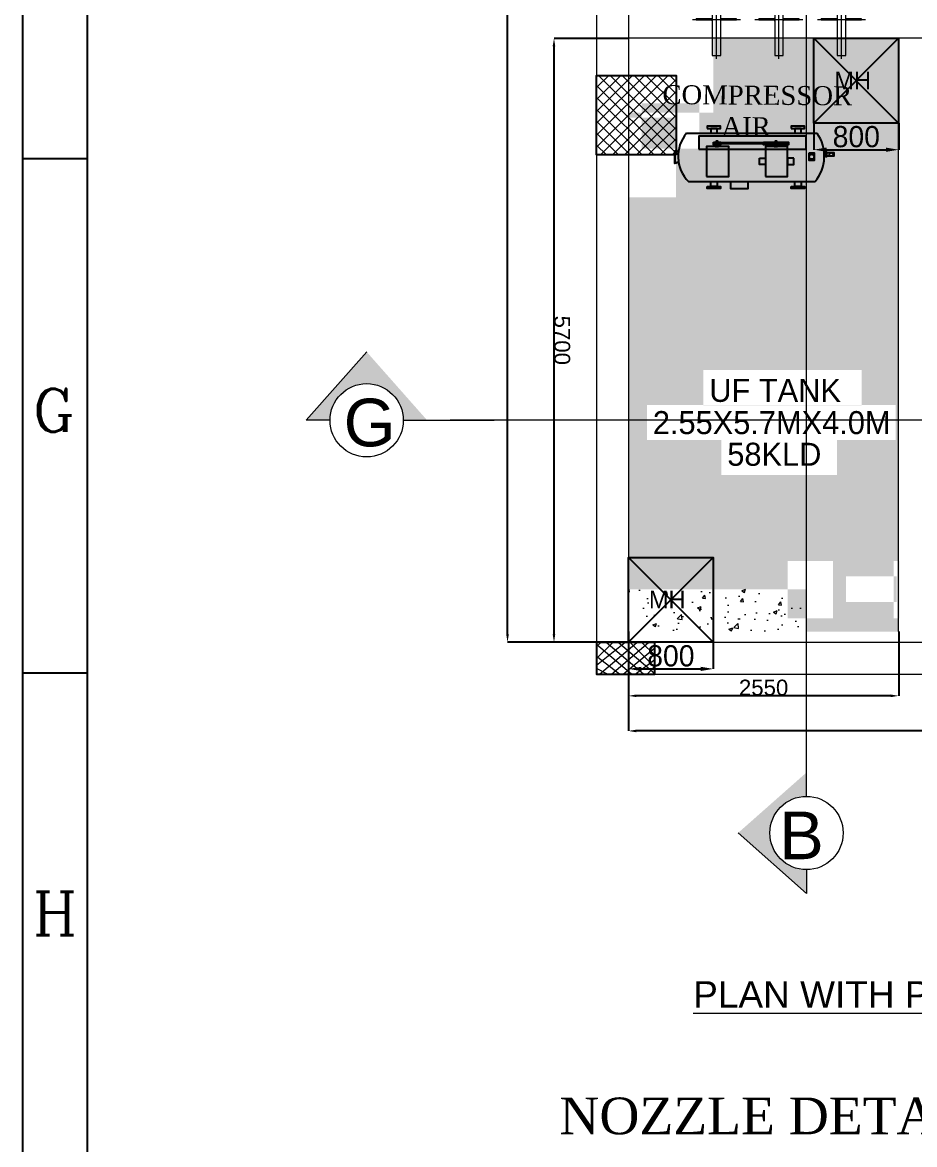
# Model space of a CAD drawing. Header units: millimetres. Extents: x -586673698 to -573385747, y -389867798 to -389752240.
# Drawn here: x -586673698 to -586665278, y -389797772 to -389787181 of the extents above; entities that cross this region are included whole.
import ezdxf

# ---------------------------------------------------------------- set-up
doc = ezdxf.new("R2010")
doc.units = ezdxf.units.MM
doc.header["$LTSCALE"] = 100
doc.linetypes.add('DASHED', pattern=[19.05, 12.7, -6.35])
doc.linetypes.add('HIDDEN2', pattern=[0.1875, 0.125, -0.0625])
for name, color, linetype in [('0-text', 241, 'Continuous'), ('AH_colums', 3, 'Continuous'), ('DT-PL-SHAFT', 230, 'Continuous'), ('LINE', 9, 'Continuous'), ('MAN', 7, 'Continuous'), ('PLATFORM', 230, 'Continuous'), ('PS_DIM', 9, 'Continuous'), ('STP', 171, 'Continuous'), ('T', 2, 'Continuous')]:
    doc.layers.add(name, color=color, linetype=linetype)
for name, color, linetype, lineweight in [('A-CUT OUT', 251, 'HIDDEN2', 15), ('A3-DIM', 4, 'Continuous', 13), ('columns11', 1, 'Continuous', 20), ('PL-DOMESTIC WATER TANK', 171, 'Continuous', 0), ('rcc wall', 11, 'Continuous', 13)]:
    doc.layers.add(name, color=color, linetype=linetype, lineweight=lineweight)
doc.styles.add('3', font='times.ttf')
doc.styles.add('Arial', font='arial.ttf')
doc.styles.add('ARIEL', font='arial.ttf')
doc.styles.add('ROMANTIC', font='romantic.ttf')
doc.styles.add('style1', font='romanc.shx')
doc.styles.add('VP-A', font='arial.ttf')
doc.dimstyles.new('1', dxfattribs={"dimtxt": 200, "dimasz": 120, "dimexe": 75, "dimexo": 250, "dimgap": 20, "dimtad": 1, "dimdec": 0, "dimrnd": 5, "dimzin": 0, "dimdsep": 46, "dimtxsty": 'Standard', "dimblk": 'ARCHTICK', "dimcen": 0.094, "dimdle": 50, "dimclrd": 256, "dimclre": 256, "dimclrt": 256, "dimadec": 0, "dimazin": 0, "dimtfac": 1, "dimtdec": 0, "dimtofl": 0, "dimtmove": 1, "dimatfit": 3, "dimfxl": 0, "dimtolj": 2, "dimtzin": 0, "dimlwd": -1, "dimlwe": -1, "dimarcsym": 0})
doc.dimstyles.new('V Mts', dxfattribs={"dimtxt": 150, "dimasz": 75, "dimexe": 0.1, "dimexo": 0, "dimgap": 0.01, "dimtad": 1, "dimdec": 0, "dimzin": 3, "dimdsep": 46, "dimtxsty": 'Arial', "dimsah": 1, "dimcen": 0.09375, "dimdle": 0.01, "dimclrd": 8, "dimclre": 8, "dimclrt": 256, "dimadec": 0, "dimazin": 0, "dimtfac": 0.7, "dimtdec": 3, "dimtofl": 0, "dimtmove": 2, "dimatfit": 3, "dimfxl": 0, "dimfrac": 1, "dimtolj": 1, "dimtzin": 0, "dimarcsym": 0})
pattern_1 = [(50, (-585767923.28, -389692947.42), (358.63009, -31.37607), [37.5, -412.5]), (355, (-585767923.28, -389692947.42), (-69.37567, 376.09607), [30, -330]), (100.451444, (-585767893.4, -389692950.04), (289.25442, 344.72), [31.8701, -350.57106]), (46.1842, (-585767923.3, -389692847.4), (533.62067, -82.75964), [56.25, -618.75]), (96.635635, (-585767878.8, -389692854.3), (467.33097, 487.0593), [47.80517, -525.85688]), (351.184164, (-585767923.3, -389692847.4), (467.33097, 487.0593), [45, -495]), (21, (-585767873.28, -389692872.42), (298.45353, -201.30945), [37.5, -412.5]), (326, (-585767873.28, -389692872.42), (121.65767, 362.57502), [30, -330]), (71.451445, (-585767848.4, -389692889.2), (420.11119, 161.26558), [31.8701, -350.57106]), (37.5, (-585767923.28, -389692947.42), (6.079928, 166.446927), [0, -326, 0, -335, 0, -331.25]), (7.5, (-585767923.28, -389692947.42), (131.53477, 197.205856), [0, -191, 0, -318.5, 0, -126.25]), (327.5, (-585768034.78, -389692947.42), (266.911218, -11.277436), [0, -125, 0, -390, 0, -517.5]), (317.5, (-585768084.78, -389692947.42), (291.593085, 50.05249), [0, -162.5, 0, -259, 0, -367.5])]

# ---------------------------------------------------------------- blocks, each defined once
blk = doc.blocks.new('SHEET')
at = {"color": 7}
for p, q in [((0, 13.35), (0, -988.65)), ((12, 1.35), (12, -976.65)), ((12, -583.05), (0, -583.05)), ((12, -678.45), (0, -678.45))]:
    blk.add_line(p, q, dxfattribs=at)
at = {"layer": 'T', "color": 7, "style": 'style1'}
for s, p in [('G', (1.91, -633.72)), ('H', (1.91, -726.99))]:
    blk.add_text(s, height=8, dxfattribs=at).set_placement(p)
blk = doc.blocks.new('SECT LINE')
at = {"layer": 'STP', "lineweight": 0}
blk.add_hatch(color=7, dxfattribs=at).paths.add_polyline_path([(571, 0), (346, 0, 1), (-346, 0), (-572, 0), (0, 646)])
at = {"layer": 'STP', "color": 7, "lineweight": 0}
for p, q in [((-572, 0), (0, 646)), ((-346, 0), (-572, 0)), ((-346, 0), (-572, 0)), ((346, 0), (1202, 0))]:
    blk.add_line(p, q, dxfattribs=at)
blk.add_circle((0, 0), 346, dxfattribs=at)
blk.add_circle((0, 0), 346, dxfattribs=at)
blk = doc.blocks.new('*D839')
at = {"layer": 'Defpoints', "color": 0, "ltscale": 5, "transparency": 16777216}
for p in [(-586667978, -389792930, 3), (-586660679, -389792930, 3), (-586667978, -389793868)]:
    blk.add_point(p, dxfattribs=at)
at = {"layer": 'DT-PL-SHAFT', "color": 8, "lineweight": -2, "ltscale": 5, "transparency": 16777216}
for p, q in [((-586667978, -389792930), (-586667978, -389793868)), ((-586660679, -389792930), (-586660679, -389793868)), ((-586660754, -389793868), (-586667903, -389793868))]:
    blk.add_line(p, q, dxfattribs=at)
at = {"layer": 'DT-PL-SHAFT', "color": 8, "ltscale": 5, "transparency": 16777216}
for points in [[(-586667903, -389793856), (-586667903, -389793881), (-586667978, -389793868)], [(-586660754, -389793856), (-586660754, -389793881), (-586660679, -389793868)]]:
    blk.add_solid(points, dxfattribs=at)
at = {"layer": 'DT-PL-SHAFT', "lineweight": 13, "ltscale": 5, "transparency": 16777216, "insert": (-586664329, -389793792), "char_height": 150, "attachment_point": 5, "style": 'Arial'}
blk.add_mtext('\\A1;7300', dxfattribs=at)
blk = doc.blocks.new('*D842')
at = {"layer": 'Defpoints', "color": 0, "ltscale": 5, "transparency": 16777216}
for p in [(-586667978, -389792930, 0), (-586665428, -389792930, 6), (-586667978, -389793537)]:
    blk.add_point(p, dxfattribs=at)
at = {"layer": 'DT-PL-SHAFT', "color": 8, "lineweight": -2, "ltscale": 5, "transparency": 16777216}
for p, q in [((-586667978, -389792930), (-586667978, -389793537)), ((-586665428, -389792930), (-586665428, -389793537)), ((-586665503, -389793537), (-586667903, -389793537))]:
    blk.add_line(p, q, dxfattribs=at)
at = {"layer": 'DT-PL-SHAFT', "color": 8, "ltscale": 5, "transparency": 16777216}
for points in [[(-586667903, -389793524), (-586667903, -389793549), (-586667978, -389793537)], [(-586665503, -389793524), (-586665503, -389793549), (-586665428, -389793537)]]:
    blk.add_solid(points, dxfattribs=at)
at = {"layer": 'DT-PL-SHAFT', "lineweight": 13, "ltscale": 5, "transparency": 16777216, "insert": (-586666703, -389793460), "char_height": 150, "attachment_point": 5, "style": 'Arial'}
blk.add_mtext('\\A1;2550', dxfattribs=at)
blk = doc.blocks.new('*D849')
at = {"layer": 'Defpoints', "color": 0, "ltscale": 5, "transparency": 16777216}
for p in [(-586668681, -389787331), (-586667978, -389787331, -6), (-586667978, -389793031, 3)]:
    blk.add_point(p, dxfattribs=at)
at = {"layer": 'DT-PL-SHAFT', "color": 8, "lineweight": -2, "ltscale": 5, "transparency": 16777216}
for p, q in [((-586667978, -389787331), (-586668681, -389787331)), ((-586668681, -389792956), (-586668681, -389787406)), ((-586667978, -389793031), (-586668681, -389793031))]:
    blk.add_line(p, q, dxfattribs=at)
at = {"layer": 'DT-PL-SHAFT', "color": 8, "ltscale": 5, "transparency": 16777216}
for points in [[(-586668669, -389787406), (-586668694, -389787406), (-586668681, -389787331)], [(-586668669, -389792956), (-586668694, -389792956), (-586668681, -389793031)]]:
    blk.add_solid(points, dxfattribs=at)
at = {"layer": 'DT-PL-SHAFT', "lineweight": 13, "ltscale": 5, "transparency": 16777216, "insert": (-586668605, -389790181), "char_height": 150, "attachment_point": 5, "rotation": 270.0002, "style": 'Arial'}
blk.add_mtext('\\A1;5700', dxfattribs=at)
blk = doc.blocks.new('*D850')
at = {"layer": 'Defpoints', "color": 0, "ltscale": 5, "transparency": 16777216}
for p in [(-586669120, -389761481), (-586667978, -389761481, 3), (-586667978, -389793031, 3)]:
    blk.add_point(p, dxfattribs=at)
at = {"layer": 'DT-PL-SHAFT', "color": 8, "lineweight": -2, "ltscale": 5, "transparency": 16777216}
for p, q in [((-586667978, -389761481), (-586669120, -389761481)), ((-586669120, -389792956), (-586669120, -389761556)), ((-586667978, -389793031), (-586669120, -389793031))]:
    blk.add_line(p, q, dxfattribs=at)
at = {"layer": 'DT-PL-SHAFT', "color": 8, "ltscale": 5, "transparency": 16777216}
for points in [[(-586669132, -389761556), (-586669107, -389761556), (-586669120, -389761481)], [(-586669132, -389792956), (-586669107, -389792956), (-586669120, -389793031)]]:
    blk.add_solid(points, dxfattribs=at)
at = {"layer": 'DT-PL-SHAFT', "lineweight": 13, "ltscale": 5, "transparency": 16777216, "insert": (-586669196, -389777256), "char_height": 150, "attachment_point": 5, "rotation": 90, "style": 'Arial'}
blk.add_mtext('\\A1;31551', dxfattribs=at)
blk = doc.blocks.new('*D415')
at = {"color": 7, "transparency": 16777216}
for p, q in [((-688903, -13237), (-688903, -13488)), ((-688103, -13237), (-688103, -13488)), ((-688783, -13488), (-688223, -13488))]:
    blk.add_line(p, q, dxfattribs=at)
for points in [[(-688783, -13468), (-688783, -13508), (-688903, -13488)], [(-688223, -13508), (-688223, -13468), (-688103, -13488)]]:
    blk.add_solid(points, dxfattribs=at)
at = {"layer": 'Defpoints', "color": 0, "transparency": 16777216}
for p in [(-688903, -13237), (-688103, -13237), (-688103, -13488)]:
    blk.add_point(p, dxfattribs=at)
at = {"color": 7, "transparency": 16777216, "insert": (-688503, -13366), "char_height": 200, "attachment_point": 5, "rotation": 0}
blk.add_mtext('\\A2;800', dxfattribs=at)
blk = doc.blocks.new('DS')
at = {"layer": 'PS_DIM', "color": 30, "lineweight": 20, "true_color": 0xf8991e}
for p, q in [((-10154220, -7974184), (-10154220, -7973731)), ((-10154215, -7973767), (-10154225, -7973767)), ((-10154225, -7973767), (-10154225, -7973917)), ((-10154215, -7973767), (-10154215, -7973917)), ((-10154225, -7973997), (-10154225, -7974148)), ((-10154215, -7973997), (-10154215, -7974148)), ((-10154215, -7974148), (-10154225, -7974148))]:
    blk.add_line(p, q, dxfattribs=at)
at = {"layer": 'PS_DIM', "color": 8, "lineweight": 20}
blk.add_line((-10153849, -7973957), (-10154657, -7973957), dxfattribs=at)
at = {"layer": 'PS_DIM', "color": 30, "lineweight": 20, "true_color": 0xf8991e}
for points in [[(-10154598, -7974034), (-10154588, -7974034), (-10154588, -7973881), (-10154579, -7973881), (-10154579, -7974034)], [(-10154598, -7974034), (-10154598, -7973881)]]:
    blk.add_lwpolyline(points, dxfattribs=at)
blk.add_lwpolyline([(-10153879, -7973997), (-10153879, -7973917), (-10154579, -7973917), (-10154579, -7973997)], close=True, dxfattribs=at)
for centre, start, end in [((-10154225, -7973917), 93.0102, 181.4916), ((-10154215, -7973917), 358.5084, 95.2992), ((-10154225, -7973997), 182.0947, 266.9898), ((-10154215, -7973997), 264.7008, 357.9053)]:
    blk.add_arc(centre, 5.7, start, end, dxfattribs=at)
blk = doc.blocks.new('*D734')
at = {"layer": 'Defpoints', "color": 0, "ltscale": 5, "transparency": 16777216}
for p in [(-899113, -50024, -8), (-898773, -50107, -6), (-899113, -50479)]:
    blk.add_point(p, dxfattribs=at)
at = {"layer": 'DT-PL-SHAFT', "color": 8, "lineweight": -2, "ltscale": 5, "transparency": 16777216}
for p, q in [((-899113, -50024), (-899113, -50479)), ((-898773, -50107), (-898773, -50479)), ((-898848, -50479), (-899038, -50479))]:
    blk.add_line(p, q, dxfattribs=at)
at = {"layer": 'DT-PL-SHAFT', "color": 8, "ltscale": 5, "transparency": 16777216}
for points in [[(-899038, -50466), (-899038, -50491), (-899113, -50479)], [(-898848, -50466), (-898848, -50491), (-898773, -50479)]]:
    blk.add_solid(points, dxfattribs=at)
at = {"layer": 'DT-PL-SHAFT', "ltscale": 5, "transparency": 16777216, "insert": (-898943, -50402), "char_height": 150, "attachment_point": 5, "style": 'Arial'}
blk.add_mtext('\\A1;340', dxfattribs=at)
blk = doc.blocks.new('*D735')
at = {"layer": 'Defpoints', "color": 0, "ltscale": 5, "transparency": 16777216}
for p in [(-897513, -50054, -6), (-897013, -50054, -6), (-897013, -50516)]:
    blk.add_point(p, dxfattribs=at)
at = {"layer": 'DT-PL-SHAFT', "color": 8, "lineweight": -2, "ltscale": 5, "transparency": 16777216}
for p, q in [((-897513, -50054), (-897513, -50516)), ((-897013, -50054), (-897013, -50516)), ((-897438, -50516), (-897088, -50516))]:
    blk.add_line(p, q, dxfattribs=at)
at = {"layer": 'DT-PL-SHAFT', "color": 8, "ltscale": 5, "transparency": 16777216}
for points in [[(-897438, -50503), (-897438, -50528), (-897513, -50516)], [(-897088, -50503), (-897088, -50528), (-897013, -50516)]]:
    blk.add_solid(points, dxfattribs=at)
at = {"layer": 'DT-PL-SHAFT', "ltscale": 5, "transparency": 16777216, "insert": (-897263, -50439), "char_height": 150, "attachment_point": 5, "style": 'Arial'}
blk.add_mtext('\\A1;500', dxfattribs=at)
blk = doc.blocks.new('air comepressure')
at = {"color": 1}
for points in [[(641372, -77865), (642950, -77865), (642950, -77608), (641372, -77608)], [(641801, -78439), (642522, -78439), (642522, -77865), (641801, -77865)], [(651307, -77865), (652885, -77865), (652885, -77608), (651307, -77608)], [(651736, -78439), (652456, -78439), (652456, -77865), (651736, -77865)], [(640391, -80328), (653062, -80328), (653062, -78776), (640391, -78776)], [(642096, -79513), (642920, -79513), (642920, -79796), (642096, -79796)], [(642096, -79557), (650978, -79557), (650978, -79701), (642096, -79701)], [(642409, -79997), (642607, -79997), (642607, -79377), (642409, -79377)], [(648005, -79513), (650978, -79513), (650978, -79796), (648005, -79796)], [(649384, -79997), (649582, -79997), (649582, -79377), (649384, -79377)], [(641278, -83548), (643902, -83548), (643902, -79997), (641278, -79997)], [(642311, -79997), (642705, -79997), (642705, -79895), (642311, -79895)], [(648252, -83548), (650877, -83548), (650877, -79997), (648252, -79997)], [(649286, -79997), (649680, -79997), (649680, -79895), (649286, -79895)], [(653425, -80775), (654012, -80775), (654012, -81667), (653425, -81667)], [(655197, -80765), (655407, -80765), (655407, -81125), (655197, -81125)], [(655407, -80653), (655479, -80653), (655479, -81238), (655407, -81238)], [(655479, -80737), (656343, -80737), (656343, -81167), (655479, -81167)], [(647534, -81381), (648252, -81381), (648252, -82152), (647534, -82152)], [(651595, -81381), (650877, -81381), (650877, -82152), (651595, -82152)], [(641372, -84734), (642950, -84734), (642950, -84992), (641372, -84992)], [(641801, -84161), (642522, -84161), (642522, -84734), (641801, -84734)], [(644159, -84161), (646186, -84161), (646186, -85013), (644159, -85013)], [(651307, -84734), (652885, -84734), (652885, -84992), (651307, -84992)], [(651736, -84161), (652456, -84161), (652456, -84734), (651736, -84734)]]:
    blk.add_lwpolyline(points, close=True, dxfattribs=at)
for points in [[(638927, -78439), (654352, -78439)], [(637955, -80644), (637522, -80531), (637522, -81982)], [(637955, -81901), (637522, -82014), (637522, -80563)], [(637948, -80668), (637547, -80563), (637547, -81982)], [(637948, -81877), (637547, -81982), (637547, -80563)], [(639145, -84161), (654134, -84161)]]:
    blk.add_lwpolyline(points, dxfattribs=at)
for centre, radius in [((653719, -81221), 294), ((656033, -80952), 215)]:
    blk.add_circle(centre, radius, dxfattribs=at)
for centre, radius, start, end in [((642146, -81181), 4229, 139.5718, 224.79632), ((650494, -81157), 4719, 320.47061, 35.16932)]:
    blk.add_arc(centre, radius, start, end, dxfattribs=at)
blk = doc.blocks.new('DFFFF')
at = {"layer": 'AH_colums', "color": 1, "elevation": 7}
blk.add_lwpolyline([(-1008099, -79947), (-1008849, -79947), (-1008849, -79197), (-1008099, -79197)], close=True, dxfattribs=at)
at = {"layer": 'AH_colums', "color": 1}
blk.add_lwpolyline([(-1008849, -84547), (-1008849, -84847), (-1008299, -84847), (-1008299, -84547)], close=True, dxfattribs=at)
at = {"layer": 'columns11', "linetype": 'Continuous'}
for p, q in [((-1008849, -79199), (-1008846, -79197)), ((-1008849, -79311), (-1008734, -79197)), ((-1008849, -79423), (-1008622, -79197)), ((-1008849, -79536), (-1008510, -79197)), ((-1008849, -79648), (-1008397, -79197)), ((-1008849, -79760), (-1008285, -79197)), ((-1008849, -79872), (-1008173, -79197)), ((-1008099, -79930), (-1008832, -79197)), ((-1008099, -79818), (-1008720, -79197)), ((-1008099, -79705), (-1008608, -79197)), ((-1008099, -79593), (-1008495, -79197)), ((-1008099, -79481), (-1008383, -79197)), ((-1008099, -79369), (-1008271, -79197)), ((-1008099, -79256), (-1008159, -79197)), ((-1008194, -79947), (-1008849, -79292)), ((-1008811, -79947), (-1008099, -79235)), ((-1008307, -79947), (-1008849, -79404)), ((-1008698, -79947), (-1008099, -79347)), ((-1008419, -79947), (-1008849, -79517)), ((-1008586, -79947), (-1008099, -79459)), ((-1008531, -79947), (-1008849, -79629)), ((-1008474, -79947), (-1008099, -79571)), ((-1008643, -79947), (-1008849, -79741)), ((-1008362, -79947), (-1008099, -79684)), ((-1008756, -79947), (-1008849, -79854)), ((-1008249, -79947), (-1008099, -79796)), ((-1008137, -79947), (-1008099, -79908)), ((-1008849, -84587), (-1008808, -84547)), ((-1008849, -84699), (-1008696, -84547)), ((-1008849, -84761), (-1008584, -84547)), ((-1008520, -84847), (-1008849, -84568)), ((-1008821, -84847), (-1008471, -84547)), ((-1008408, -84847), (-1008758, -84547)), ((-1008709, -84847), (-1008359, -84547)), ((-1008299, -84844), (-1008646, -84547)), ((-1008597, -84847), (-1008299, -84598)), ((-1008299, -84781), (-1008533, -84547)), ((-1008299, -84669), (-1008421, -84547)), ((-1008299, -84557), (-1008309, -84547)), ((-1008632, -84847), (-1008849, -84680)), ((-1008485, -84847), (-1008299, -84710)), ((-1008745, -84847), (-1008849, -84793)), ((-1008372, -84847), (-1008299, -84773))]:
    blk.add_line(p, q, dxfattribs=at)
blk = doc.blocks.new('DSFZAHH')
at = {"color": 11, "true_color": 0xf27172}
blk.add_lwpolyline([(-688903.3, -13236.7), (-688903.3, -12436.7), (-688103.3, -12436.7), (-688103.3, -13236.7), (-688903.3, -13236.7)], dxfattribs=at)
at = {"color": 8, "linetype": 'DASHED', "ltscale": 250}
for points in [[(-688103.3, -12436.7), (-688903.3, -13236.7)], [(-688903.3, -12436.7), (-688103.3, -13236.7)]]:
    blk.add_lwpolyline(points, dxfattribs=at)
at = {"layer": 'A3-DIM', "color": 1, "lineweight": 13}
blk.add_text('MH', height=166.57, dxfattribs=at).set_placement((-688710.3, -12917.5, -60.9))
at = {"color": 7}
dim = blk.add_aligned_dim(p1=(-688903.3, -13236.7), p2=(-688103.3, -13236.7), distance=-251.1, dimstyle='1', override={"dimexe": 0, "dimexo": 0, "dimclrd": 7, "dimclre": 7, "dimclrt": 7, "dimfxl": 3, "dimfxlon": 0, "dimarcsym": 1}, dxfattribs=at)
dim.commit()
dim.dimension.update_dxf_attribs({"geometry": '*D415', "text_midpoint": (-688503.3, -13365.8, -78.8)})
blk = doc.blocks.new('AFE')
at = {"color": 114, "lineweight": 20, "true_color": 0x139b48, "xscale": -1, "rotation": 270}
for p in [(7075224.5, 10104011.1, -6.2), (7075814.5, 10104011.1, -6.2), (7076404.5, 10104011.1, -6.2)]:
    blk.add_blockref('DS', p, dxfattribs=at)
at = {"layer": 'DT-PL-SHAFT', "color": 1, "ltscale": 5}
for base, p1, p2, picture, middle in [((-899113, -50478.6), (-898772.9, -50107, -6.2), (-899113, -50024.1, -7.9), '*D734', (-898942.9, -50401.9)), ((-897012.9, -50516), (-897512.9, -50053.5, -6.2), (-897012.9, -50053.5, -6.2), '*D735', (-897262.9, -50439.4))]:
    dim = blk.add_linear_dim(base=base, p1=p1, p2=p2, dimstyle='V Mts', dxfattribs=at)
    dim.commit()
    dim.dimension.update_dxf_attribs({"geometry": picture, "text_midpoint": middle})

msp = doc.modelspace()

# ---------------------------------------------------------------- hatches: boundary and pattern name
at = {"layer": 'DT-PL-SHAFT', "lineweight": 13, "ltscale": 5}
h = msp.add_hatch(dxfattribs=at)
h.set_pattern_fill('AR-CONC', color=8, scale=50)
h.set_pattern_definition(pattern_1)
h.paths.add_polyline_path([(-586662533, -389787330.8), (-586665128.4, -389787330.8), (-586665128.4, -389792131.1), (-586664278.6, -389792931.1), (-586662533, -389792931.1)])
h.paths.add_polyline_path([(-586661478.6, -389788031.1), (-586661478.6, -389787330.8), (-586662533, -389787330.8), (-586662533, -389792531.1), (-586660678.6, -389792531.1), (-586660678.6, -389792481.3), (-586660689.7, -389792481.3), (-586660689.7, -389792431.3), (-586660689.1, -389790531.2), (-586660689.7, -389790531.2), (-586660689.7, -389790481.3), (-586660688.9, -389788031.1)])
h.paths.add_polyline_path([(-586665428.4, -389787330.8), (-586666298.3, -389787330.8), (-586666298.3, -389792931.1), (-586665428.4, -389792931.1)])
h.paths.add_polyline_path([(-586666298.3, -389787330.8), (-586667178.5, -389787330.8), (-586667178.5, -389788031.1), (-586667978.5, -389788031.1), (-586667978.5, -389788081.1), (-586667528.5, -389788081.1), (-586667528.5, -389788831.1), (-586667978.5, -389788831.1), (-586667978.5, -389792531.1), (-586666298.3, -389792531.1)])
h.paths.add_polyline_path([(-586664926.3, -389792652.5), (-586664448.6, -389792652.5), (-586664448.6, -389792408.3), (-586664926.3, -389792408.3)], flags=17)
h.paths.add_polyline_path([(-586662955.3, -389791234.8), (-586661705.1, -389791234.8), (-586661705.1, -389790904.1), (-586662955.3, -389790904.1)])
h.paths.add_polyline_path([(-586663658.2, -389790904.7), (-586661312, -389790904.7), (-586661312, -389790573.1), (-586663658.2, -389790573.1)])
h.paths.add_polyline_path([(-586662805.5, -389790573.3), (-586662002.6, -389790573.3), (-586662002.6, -389790247.6), (-586662805.5, -389790247.6)])
h.paths.add_polyline_path([(-586661448.6, -389787906.3), (-586661448.6, -389787363.3), (-586661875.6, -389787363.3), (-586661875.6, -389787906.3)], flags=17)
h.paths.add_polyline_path([(-586661353.8, -389788372.6), (-586660810.8, -389788372.6), (-586660810.8, -389787945.6), (-586661353.8, -389787945.6)], flags=16)
h.paths.add_polyline_path([(-586666048.5, -389792806.3), (-586666048.5, -389792263.3), (-586666475.6, -389792263.3), (-586666475.6, -389792806.3)])
h.paths.add_polyline_path([(-586665421.2, -389792806.3), (-586665421.2, -389792263.3), (-586665475.6, -389792263.3), (-586665475.6, -389792806.3)])
h.paths.add_polyline_path([(-586665926.3, -389792652.5), (-586665448.6, -389792652.5), (-586665448.6, -389792408.3), (-586665926.3, -389792408.3)], flags=16)
h.paths.add_polyline_path([(-586667100.8, -389791453.7), (-586666011, -389791453.7), (-586666011, -389791123), (-586667100.8, -389791123)])
h.paths.add_polyline_path([(-586667803.8, -389791123.6), (-586665457.5, -389791123.6), (-586665457.5, -389790792), (-586667803.8, -389790792)])
h.paths.add_polyline_path([(-586667271.2, -389790793.7), (-586665776.9, -389790793.7), (-586665776.9, -389790460.4), (-586667271.2, -389790460.4)])
h.paths.add_polyline_path([(-586667853.6, -389788372.6), (-586667310.7, -389788372.6), (-586667310.7, -389787945.6), (-586667853.6, -389787945.6)], flags=17)
h = msp.add_hatch(dxfattribs=at)
h.set_pattern_fill('AR-CONC', color=8, scale=50)
h.set_pattern_definition(pattern_1)
h.paths.add_polyline_path([(-586660678.6, -389792531.1), (-586662533, -389792531.1), (-586662533, -389792931.1), (-586660678.6, -389792931.1)])
h.paths.add_polyline_path([(-586666298.3, -389792531.1), (-586667978.5, -389792531.1), (-586667978.5, -389792881.1), (-586667728.5, -389792881.1), (-586667728.5, -389792931.1), (-586666298.3, -389792931.1)])
h.paths.add_polyline_path([(-586666048.5, -389792806.3), (-586666048.5, -389792263.3), (-586666475.6, -389792263.3), (-586666475.6, -389792806.3)], flags=9)

# ---------------------------------------------------------------- linework, layer by layer
at = {"layer": 'DT-PL-SHAFT', "color": 8, "linetype": 'DASHED', "lineweight": 13, "ltscale": 50}
msp.add_line((-586666298.3, -389794357.8, -310), (-586666298.3, -389760185.5, -310), dxfattribs=at)
at = {"layer": 'DT-PL-SHAFT', "color": 1, "lineweight": 13, "ltscale": 5}
for points, elevation in [([(-586667978.5, -389767680.8), (-586667978.5, -389793031.3), (-586660678.6, -389793031.3), (-586660678.6, -389761480.6), (-586667978.5, -389761480.6), (-586667978.5, -389767380.8)], -303.8), ([(-586660678.6, -389787330.8), (-586667978.5, -389787330.8)], -312.9), ([(-586660678.6, -389787330.8), (-586667978.2, -389787330.8)], -312.9), ([(-586665428.4, -389792931.1), (-586665428.4, -389787330.8)], -303.8)]:
    msp.add_lwpolyline(points, dxfattribs=dict(at, elevation=elevation))
at = {"layer": 'DT-PL-SHAFT', "color": 8, "linetype": 'DASHED', "lineweight": 13, "ltscale": 50, "elevation": -309.8}
msp.add_lwpolyline([(-586659697.1, -389790936.3), (-586669660.1, -389790936.3)], dxfattribs=at)
at = {"layer": 'PL-DOMESTIC WATER TANK', "lineweight": 13, "ltscale": 200, "elevation": -303.8}
msp.add_lwpolyline([(-586660378.6, -389761180.6), (-586668278.5, -389761180.6), (-586668278.5, -389793331.3), (-586660378.6, -389793331.3)], close=True, dxfattribs=at)

# ---------------------------------------------------------------- block references
at = {"color": 1, "lineweight": 13, "xscale": 0.07980425052772916, "yscale": 0.07980425052772916, "zscale": 0.07980425052772916}
msp.add_blockref('air comepressure', (-586718418.8, -389781966.6, -312.6), dxfattribs=at)
at = {"layer": 'DT-PL-SHAFT', "color": 1}
msp.add_blockref('DFFFF', (-585659429.9, -389708484.9, -303.8), dxfattribs=at)
at = {"layer": 'DT-PL-SHAFT', "color": 1, "lineweight": 13, "xscale": -1, "rotation": 180}
msp.add_blockref('AFE', (-585768415.5, -389837362.1, -284.2), dxfattribs=at)
at = {"layer": 'DT-PL-SHAFT', "color": 2, "lineweight": 13}
for p in [(-585977325.1, -389774894.1, -284.2), (-585976225.1, -389774894.1, -303.8), (-585979075.2, -389779794.5, -303.8)]:
    msp.add_blockref('DSFZAHH', p, dxfattribs=at)
at = {"layer": 'LINE', "color": 7, "linetype": 'ByBlock', "lineweight": 13, "ltscale": 2, "xscale": 50.91065699553089, "yscale": 50.91065699553089, "zscale": 50.91065699553089}
msp.add_blockref('SHEET', (-586673697.7, -389758783.3, -234.9), dxfattribs=at)
at = {"layer": 'PLATFORM', "linetype": 'Continuous', "lineweight": 13}
msp.add_blockref('SECT LINE', (-586670449.1, -389790936.3, -309.8), dxfattribs=at)
at = {"layer": 'PLATFORM', "linetype": 'Continuous', "lineweight": 13, "rotation": 90.00000000000001}
msp.add_blockref('SECT LINE', (-586666298.3, -389794831.4, -310), dxfattribs=at)

# ---------------------------------------------------------------- texts
at = {"layer": '0-text', "color": 241, "lineweight": 13, "style": 'VP-A'}
for s, p in [('G', (-586670666, -389791182.2, -309.8)), ('B', (-586666554.3, -389795078.7, -310))]:
    msp.add_text(s, height=450, dxfattribs=at).set_placement(p)
at = {"layer": 'A-CUT OUT', "color": 140, "lineweight": 13, "style": '3'}
for s, p in [('COMPRESSOR', (-586667658.8, -389787951.3, -322.3)), ('AIR', (-586667102, -389788252.3, -322.3))]:
    msp.add_text(s, height=179.33, rotation=359.61278, dxfattribs=at).set_placement(p)
at = {"layer": 'DT-PL-SHAFT', "color": 140, "lineweight": 13}
for s, height, p in [('UF TANK', 217.15, (-586667215.7, -389790762.2, -312.7)), ('2.55X5.7MX4.0M', 217.152, (-586667748.5, -389791066.5, -312.7)), ('58KLD', 217.15, (-586667045.7, -389791365.2, -312.7))]:
    msp.add_text(s, height=height, dxfattribs=at).set_placement(p)
at = {"layer": 'MAN', "color": 241, "lineweight": 13, "style": 'ARIEL'}
msp.add_text('%%UPLAN WITH PLATFORMS WITH EQUIPMENTS', height=250, dxfattribs=at).set_placement((-586667367.8, -389796480.4, -312.9))
at = {"layer": 'rcc wall', "color": 0, "lineweight": 13, "style": 'ROMANTIC'}
msp.add_text('NOZZLE DETAILS:', height=346.455, dxfattribs=at).set_placement((-586668630.7, -389797674.7, -227.7))

# ---------------------------------------------------------------- dimensions: what is measured, and where the dimension line sits
at = {"layer": 'DT-PL-SHAFT', "color": 1, "lineweight": 13, "ltscale": 5}
for p1, p2, distance, picture, middle in [((-586667978.5, -389793031.3, -303.8), (-586667978.5, -389761480.6, -303.8), 1141.2, '*D850', (-586669196.3, -389777255.9, -306.7)), ((-586667978.4614, -389793031.2513, -303.8075), (-586667978.4778, -389787330.8041, -312.8986), 702.8608, '*D849', (-586668604.7344, -389790181.0295, -306.7248)), ((-586660678.6, -389792930.1, -307.1), (-586667978.5, -389792930.1, -307.1), 938.2, '*D839', (-586664328.5, -389793791.6, -310)), ((-586665428.4, -389792930.1, -303.8), (-586667978.5, -389792930.1, -310), 606.5, '*D842', (-586666703.4, -389793460, -309.8))]:
    dim = msp.add_aligned_dim(p1=p1, p2=p2, distance=distance, dimstyle='V Mts', dxfattribs=at)
    dim.commit()
    dim.dimension.update_dxf_attribs({"geometry": picture, "text_midpoint": middle})

doc.saveas('drawing.dxf')
